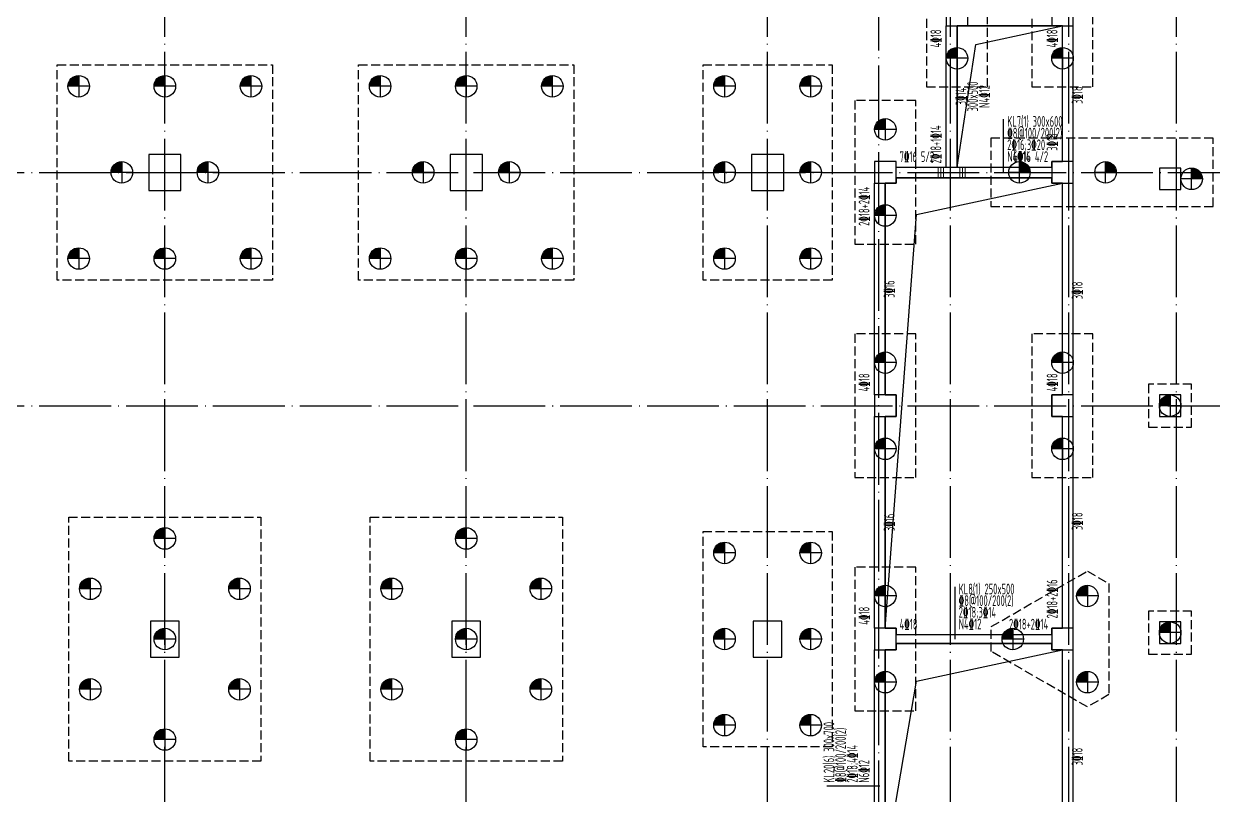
# Model space of a CAD drawing. Extents: x 2430613 to 2739493, y -1540945 to -971137.
# Drawn here: x 2547361 to 2580513, y -1438422 to -1416932 of the extents above; entities that cross this region are included whole.
import ezdxf
from ezdxf.enums import TextEntityAlignment as Align

# ---------------------------------------------------------------- set-up
doc = ezdxf.new("R2010")
doc.units = 0
doc.header["$LTSCALE"] = 1000
doc.header["$MEASUREMENT"] = 0
doc.linetypes.add('DASH', pattern=[0.35, 0.25, -0.1])
doc.linetypes.add('DOTE', pattern=[2.42, 2, -0.2, 0.02, -0.2])
for name, color, linetype, lineweight in [('0S-柱-线', 50, 'CONTINUOUS', 30), ('BEAM', 4, 'CONTINUOUS', 25), ('HOLE', 7, 'CONTINUOUS', 25)]:
    doc.layers.add(name, color=color, linetype=linetype, lineweight=lineweight)
for name, color, linetype in [('600直径桩', 4, 'CONTINUOUS'), ('DOTE', 1, 'DOTE'), ('KL-X0l-箍筋', 2, 'CONTINUOUS'), ('KL-X0l-腰筋', 2, 'CONTINUOUS'), ('KL-X0l-通筋', 2, 'CONTINUOUS'), ('KL-X0t-引线', 2, 'CONTINUOUS'), ('KL-X0t-截面', 2, 'CONTINUOUS'), ('KL-Y0l-箍筋', 4, 'CONTINUOUS'), ('KL-Y0l-腰筋', 4, 'CONTINUOUS'), ('KL-Y0l-通筋', 4, 'CONTINUOUS'), ('KL-Y0t-引线', 4, 'CONTINUOUS'), ('KL-Y0t-截面', 4, 'CONTINUOUS'), ('text30', 7, 'CONTINUOUS'), ('承台', 2, 'CONTINUOUS'), ('附加箍筋X', 1, 'CONTINUOUS')]:
    doc.layers.add(name, color=color, linetype=linetype)
doc.styles.add('TSSD_Rein', font='Tssdeng.shx', dxfattribs={"width": 0.6, "height": 300, "bigfont": 'hztxt.shx'})

msp = doc.modelspace()

# ---------------------------------------------------------------- hatches: boundary and pattern name
at = {"layer": '600直径桩'}
h = msp.add_hatch(color=251, dxfattribs=at)
h.dxf.hatch_style = 1
h.paths.add_polyline_path([(2573372.524, -1417592.333, 0.414213562), (2573072.524, -1417892.333), (2573372.524, -1417892.333)])
h = msp.add_hatch(color=251, dxfattribs=at)
h.dxf.hatch_style = 1
h.paths.add_polyline_path([(2576312.492, -1417592.333, 0.414213562), (2576012.492, -1417892.333), (2576312.492, -1417892.333)])
h = msp.add_hatch(color=251, dxfattribs=at)
h.dxf.hatch_style = 1
h.paths.add_polyline_path([(2548892.492, -1418372.333, 0.414213562), (2548592.492, -1418672.333), (2548892.492, -1418672.333)])
h = msp.add_hatch(color=251, dxfattribs=at)
h.dxf.hatch_style = 1
h.paths.add_polyline_path([(2551292.492, -1418372.333, 0.414213562), (2550992.492, -1418672.333), (2551292.492, -1418672.333)])
h = msp.add_hatch(color=251, dxfattribs=at)
h.dxf.hatch_style = 1
h.paths.add_polyline_path([(2553692.492, -1418372.333, 0.414213562), (2553392.492, -1418672.333), (2553692.492, -1418672.333)])
h = msp.add_hatch(color=251, dxfattribs=at)
h.dxf.hatch_style = 1
h.paths.add_polyline_path([(2557292.492, -1418372.333, 0.414213562), (2556992.492, -1418672.333), (2557292.492, -1418672.333)])
h = msp.add_hatch(color=251, dxfattribs=at)
h.dxf.hatch_style = 1
h.paths.add_polyline_path([(2559692.492, -1418372.333, 0.414213562), (2559392.492, -1418672.333), (2559692.492, -1418672.333)])
h = msp.add_hatch(color=251, dxfattribs=at)
h.dxf.hatch_style = 1
h.paths.add_polyline_path([(2562092.492, -1418372.333, 0.414213562), (2561792.492, -1418672.333), (2562092.492, -1418672.333)])
h = msp.add_hatch(color=251, dxfattribs=at)
h.dxf.hatch_style = 1
h.paths.add_polyline_path([(2566892.461, -1418372.325, 0.414213562), (2566592.461, -1418672.325), (2566892.461, -1418672.325)])
h = msp.add_hatch(color=251, dxfattribs=at)
h.dxf.hatch_style = 1
h.paths.add_polyline_path([(2569292.461, -1418372.325, 0.414213562), (2568992.461, -1418672.325), (2569292.461, -1418672.325)])
h = msp.add_hatch(color=251, dxfattribs=at)
h.dxf.hatch_style = 1
h.paths.add_polyline_path([(2571372.524, -1419572.342, 0.414213562), (2571072.524, -1419872.342), (2571372.524, -1419872.342)])
h = msp.add_hatch(color=251, dxfattribs=at)
h.dxf.hatch_style = 1
h.paths.add_polyline_path([(2550092.492, -1420772.333, 0.414213562), (2549792.492, -1421072.333), (2550092.492, -1421072.333)])
h = msp.add_hatch(color=251, dxfattribs=at)
h.dxf.hatch_style = 1
h.paths.add_polyline_path([(2552492.492, -1420772.333, 0.414213562), (2552192.492, -1421072.333), (2552492.492, -1421072.333)])
h = msp.add_hatch(color=251, dxfattribs=at)
h.dxf.hatch_style = 1
h.paths.add_polyline_path([(2558492.492, -1420772.333, 0.414213562), (2558192.492, -1421072.333), (2558492.492, -1421072.333)])
h = msp.add_hatch(color=251, dxfattribs=at)
h.dxf.hatch_style = 1
h.paths.add_polyline_path([(2560892.492, -1420772.333, 0.414213562), (2560592.492, -1421072.333), (2560892.492, -1421072.333)])
h = msp.add_hatch(color=251, dxfattribs=at)
h.dxf.hatch_style = 1
h.paths.add_polyline_path([(2566892.461, -1420772.325, 0.414213562), (2566592.461, -1421072.325), (2566892.461, -1421072.325)])
h = msp.add_hatch(color=251, dxfattribs=at)
h.dxf.hatch_style = 1
h.paths.add_polyline_path([(2569292.461, -1420772.325, 0.414213562), (2568992.461, -1421072.325), (2569292.461, -1421072.325)])
h = msp.add_hatch(color=251, dxfattribs=at)
h.dxf.hatch_style = 1
h.paths.add_polyline_path([(2575412.501, -1421072.302, 0.414213562), (2575112.501, -1420772.302), (2575112.501, -1421072.302)])
h = msp.add_hatch(color=251, dxfattribs=at)
h.dxf.hatch_style = 1
h.paths.add_polyline_path([(2577812.501, -1421072.302, 0.414213562), (2577512.501, -1420772.302), (2577512.501, -1421072.302)])
h = msp.add_hatch(color=251, dxfattribs=at)
h.dxf.hatch_style = 1
h.paths.add_polyline_path([(2580212.461, -1421252.391, 0.414213562), (2579912.461, -1420952.391), (2579912.461, -1421252.391)])
h = msp.add_hatch(color=251, dxfattribs=at)
h.dxf.hatch_style = 1
h.paths.add_polyline_path([(2571372.524, -1421972.342, 0.414213562), (2571072.524, -1422272.342), (2571372.524, -1422272.342)])
h = msp.add_hatch(color=251, dxfattribs=at)
h.dxf.hatch_style = 1
h.paths.add_polyline_path([(2548892.492, -1423172.333, 0.414213562), (2548592.492, -1423472.333), (2548892.492, -1423472.333)])
h = msp.add_hatch(color=251, dxfattribs=at)
h.dxf.hatch_style = 1
h.paths.add_polyline_path([(2551292.492, -1423172.333, 0.414213562), (2550992.492, -1423472.333), (2551292.492, -1423472.333)])
h = msp.add_hatch(color=251, dxfattribs=at)
h.dxf.hatch_style = 1
h.paths.add_polyline_path([(2553692.492, -1423172.333, 0.414213562), (2553392.492, -1423472.333), (2553692.492, -1423472.333)])
h = msp.add_hatch(color=251, dxfattribs=at)
h.dxf.hatch_style = 1
h.paths.add_polyline_path([(2557292.492, -1423172.333, 0.414213562), (2556992.492, -1423472.333), (2557292.492, -1423472.333)])
h = msp.add_hatch(color=251, dxfattribs=at)
h.dxf.hatch_style = 1
h.paths.add_polyline_path([(2559692.492, -1423172.333, 0.414213562), (2559392.492, -1423472.333), (2559692.492, -1423472.333)])
h = msp.add_hatch(color=251, dxfattribs=at)
h.dxf.hatch_style = 1
h.paths.add_polyline_path([(2562092.492, -1423172.333, 0.414213562), (2561792.492, -1423472.333), (2562092.492, -1423472.333)])
h = msp.add_hatch(color=251, dxfattribs=at)
h.dxf.hatch_style = 1
h.paths.add_polyline_path([(2566892.461, -1423172.325, 0.414213562), (2566592.461, -1423472.325), (2566892.461, -1423472.325)])
h = msp.add_hatch(color=251, dxfattribs=at)
h.dxf.hatch_style = 1
h.paths.add_polyline_path([(2569292.461, -1423172.325, 0.414213562), (2568992.461, -1423472.325), (2569292.461, -1423472.325)])
h = msp.add_hatch(color=251, dxfattribs=at)
h.dxf.hatch_style = 1
h.paths.add_polyline_path([(2571372.524, -1426072.342, 0.414213562), (2571072.524, -1426372.342), (2571372.524, -1426372.342)])
h = msp.add_hatch(color=251, dxfattribs=at)
h.dxf.hatch_style = 1
h.paths.add_polyline_path([(2576312.461, -1426072.325, 0.414213562), (2576012.461, -1426372.325), (2576312.461, -1426372.325)])
h = msp.add_hatch(color=251, dxfattribs=at)
h.dxf.hatch_style = 1
h.paths.add_polyline_path([(2579312.461, -1427272.317, 0.414213562), (2579012.461, -1427572.317), (2579312.461, -1427572.317)])
h = msp.add_hatch(color=251, dxfattribs=at)
h.dxf.hatch_style = 1
h.paths.add_polyline_path([(2571372.524, -1428472.342, 0.414213562), (2571072.524, -1428772.342), (2571372.524, -1428772.342)])
h = msp.add_hatch(color=251, dxfattribs=at)
h.dxf.hatch_style = 1
h.paths.add_polyline_path([(2576312.461, -1428472.325, 0.414213562), (2576012.461, -1428772.325), (2576312.461, -1428772.325)])
h = msp.add_hatch(color=251, dxfattribs=at)
h.dxf.hatch_style = 1
h.paths.add_polyline_path([(2551292.492, -1430972.333, 0.414213562), (2550992.492, -1431272.333), (2551292.492, -1431272.333)])
h = msp.add_hatch(color=251, dxfattribs=at)
h.dxf.hatch_style = 1
h.paths.add_polyline_path([(2559692.492, -1430972.333, 0.414213562), (2559392.492, -1431272.333), (2559692.492, -1431272.333)])
h = msp.add_hatch(color=251, dxfattribs=at)
h.dxf.hatch_style = 1
h.paths.add_polyline_path([(2566892.492, -1431372.333, 0.414213562), (2566592.492, -1431672.333), (2566892.492, -1431672.333)])
h = msp.add_hatch(color=251, dxfattribs=at)
h.dxf.hatch_style = 1
h.paths.add_polyline_path([(2569292.492, -1431372.333, 0.414213562), (2568992.492, -1431672.333), (2569292.492, -1431672.333)])
h = msp.add_hatch(color=251, dxfattribs=at)
h.dxf.hatch_style = 1
h.paths.add_polyline_path([(2549212.492, -1432372.333, 0.414213562), (2548912.492, -1432672.333), (2549212.492, -1432672.333)])
h = msp.add_hatch(color=251, dxfattribs=at)
h.dxf.hatch_style = 1
h.paths.add_polyline_path([(2553372.492, -1432372.333, 0.414213562), (2553072.492, -1432672.333), (2553372.492, -1432672.333)])
h = msp.add_hatch(color=251, dxfattribs=at)
h.dxf.hatch_style = 1
h.paths.add_polyline_path([(2557612.492, -1432372.333, 0.414213562), (2557312.492, -1432672.333), (2557612.492, -1432672.333)])
h = msp.add_hatch(color=251, dxfattribs=at)
h.dxf.hatch_style = 1
h.paths.add_polyline_path([(2561772.492, -1432372.333, 0.414213562), (2561472.492, -1432672.333), (2561772.492, -1432672.333)])
h = msp.add_hatch(color=251, dxfattribs=at)
h.dxf.hatch_style = 1
h.paths.add_polyline_path([(2571372.461, -1432572.325, 0.414213562), (2571072.461, -1432872.325), (2571372.461, -1432872.325)])
h = msp.add_hatch(color=251, dxfattribs=at)
h.dxf.hatch_style = 1
h.paths.add_polyline_path([(2577005.313, -1432572.333, 0.414213562), (2576705.313, -1432872.333), (2577005.313, -1432872.333)])
h = msp.add_hatch(color=251, dxfattribs=at)
h.dxf.hatch_style = 1
h.paths.add_polyline_path([(2551292.492, -1433772.333, 0.414213562), (2550992.492, -1434072.333), (2551292.492, -1434072.333)])
h = msp.add_hatch(color=251, dxfattribs=at)
h.dxf.hatch_style = 1
h.paths.add_polyline_path([(2559692.492, -1433772.333, 0.414213562), (2559392.492, -1434072.333), (2559692.492, -1434072.333)])
h = msp.add_hatch(color=251, dxfattribs=at)
h.dxf.hatch_style = 1
h.paths.add_polyline_path([(2566892.492, -1433772.333, 0.414213562), (2566592.492, -1434072.333), (2566892.492, -1434072.333)])
h = msp.add_hatch(color=251, dxfattribs=at)
h.dxf.hatch_style = 1
h.paths.add_polyline_path([(2569292.492, -1433772.333, 0.414213562), (2568992.492, -1434072.333), (2569292.492, -1434072.333)])
h = msp.add_hatch(color=251, dxfattribs=at)
h.dxf.hatch_style = 1
h.paths.add_polyline_path([(2574926.852, -1433772.333, 0.414213562), (2574626.852, -1434072.333), (2574926.852, -1434072.333)])
h = msp.add_hatch(color=251, dxfattribs=at)
h.dxf.hatch_style = 1
h.paths.add_polyline_path([(2579312.461, -1433592.317, 0.414213562), (2579012.461, -1433892.317), (2579312.461, -1433892.317)])
h = msp.add_hatch(color=251, dxfattribs=at)
h.dxf.hatch_style = 1
h.paths.add_polyline_path([(2549212.492, -1435172.333, 0.414213562), (2548912.492, -1435472.333), (2549212.492, -1435472.333)])
h = msp.add_hatch(color=251, dxfattribs=at)
h.dxf.hatch_style = 1
h.paths.add_polyline_path([(2553372.492, -1435172.333, 0.414213562), (2553072.492, -1435472.333), (2553372.492, -1435472.333)])
h = msp.add_hatch(color=251, dxfattribs=at)
h.dxf.hatch_style = 1
h.paths.add_polyline_path([(2557612.492, -1435172.333, 0.414213562), (2557312.492, -1435472.333), (2557612.492, -1435472.333)])
h = msp.add_hatch(color=251, dxfattribs=at)
h.dxf.hatch_style = 1
h.paths.add_polyline_path([(2561772.492, -1435172.333, 0.414213562), (2561472.492, -1435472.333), (2561772.492, -1435472.333)])
h = msp.add_hatch(color=251, dxfattribs=at)
h.dxf.hatch_style = 1
h.paths.add_polyline_path([(2571372.461, -1434972.325, 0.414213562), (2571072.461, -1435272.325), (2571372.461, -1435272.325)])
h = msp.add_hatch(color=251, dxfattribs=at)
h.dxf.hatch_style = 1
h.paths.add_polyline_path([(2577005.313, -1434972.333, 0.414213562), (2576705.313, -1435272.333), (2577005.313, -1435272.333)])
h = msp.add_hatch(color=251, dxfattribs=at)
h.dxf.hatch_style = 1
h.paths.add_polyline_path([(2566892.492, -1436172.333, 0.414213562), (2566592.492, -1436472.333), (2566892.492, -1436472.333)])
h = msp.add_hatch(color=251, dxfattribs=at)
h.dxf.hatch_style = 1
h.paths.add_polyline_path([(2569292.492, -1436172.333, 0.414213562), (2568992.492, -1436472.333), (2569292.492, -1436472.333)])
h = msp.add_hatch(color=251, dxfattribs=at)
h.dxf.hatch_style = 1
h.paths.add_polyline_path([(2551292.492, -1436572.333, 0.414213562), (2550992.492, -1436872.333), (2551292.492, -1436872.333)])
h = msp.add_hatch(color=251, dxfattribs=at)
h.dxf.hatch_style = 1
h.paths.add_polyline_path([(2559692.492, -1436572.333, 0.414213562), (2559392.492, -1436872.333), (2559692.492, -1436872.333)])

# ---------------------------------------------------------------- linework, layer by layer
at = {"layer": '0S-柱-线'}
for points in [[(2573672.492, -1416992.325), (2573672.492, -1416392.325), (2573072.492, -1416392.325), (2573072.492, -1416992.325)], [(2576612.492, -1416992.325), (2576612.492, -1416392.325), (2576012.492, -1416392.325), (2576012.492, -1416992.325)], [(2551742.492, -1421572.333), (2551742.492, -1420572.333), (2550842.492, -1420572.333), (2550842.492, -1421572.333)], [(2560142.492, -1421572.333), (2560142.492, -1420572.333), (2559242.492, -1420572.333), (2559242.492, -1421572.333)], [(2568542.492, -1421572.333), (2568542.492, -1420572.333), (2567642.492, -1420572.333), (2567642.492, -1421572.333)], [(2571672.492, -1421372.333), (2571672.492, -1420772.333), (2571072.492, -1420772.333), (2571072.492, -1421372.333)], [(2576612.492, -1421372.333), (2576612.492, -1420772.333), (2576012.492, -1420772.333), (2576012.492, -1421372.333)], [(2579612.492, -1421552.333), (2579612.492, -1420952.333), (2579012.492, -1420952.333), (2579012.492, -1421552.333)], [(2571672.492, -1427872.333), (2571672.492, -1427272.333), (2571072.492, -1427272.333), (2571072.492, -1427872.333)], [(2576612.492, -1427872.333), (2576612.492, -1427272.333), (2576012.492, -1427272.333), (2576012.492, -1427872.333)], [(2579612.492, -1427872.333), (2579612.492, -1427272.333), (2579012.492, -1427272.333), (2579012.492, -1427872.333)], [(2551692.492, -1434572.333), (2551692.492, -1433572.333), (2550892.492, -1433572.333), (2550892.492, -1434572.333)], [(2560092.492, -1434572.333), (2560092.492, -1433572.333), (2559292.492, -1433572.333), (2559292.492, -1434572.333)], [(2568492.492, -1434572.333), (2568492.492, -1433572.333), (2567692.492, -1433572.333), (2567692.492, -1434572.333)], [(2571672.492, -1434372.333), (2571672.492, -1433772.333), (2571072.492, -1433772.333), (2571072.492, -1434372.333)], [(2576612.492, -1434372.333), (2576612.492, -1433772.333), (2576012.492, -1433772.333), (2576012.492, -1434372.333)], [(2579612.492, -1434192.333), (2579612.492, -1433592.333), (2579012.492, -1433592.333), (2579012.492, -1434192.333)]]:
    msp.add_lwpolyline(points, close=True, dxfattribs=at)
at = {"layer": '600直径桩', "color": 251}
for p, q in [((2573372.524, -1417592.333), (2573372.524, -1418192.333)), ((2576312.492, -1417592.333), (2576312.492, -1418192.333)), ((2573672.524, -1417892.333), (2573072.524, -1417892.333)), ((2576612.492, -1417892.333), (2576012.492, -1417892.333)), ((2548892.492, -1418372.333), (2548892.492, -1418972.333)), ((2551292.492, -1418372.333), (2551292.492, -1418972.333)), ((2553692.492, -1418372.333), (2553692.492, -1418972.333)), ((2557292.492, -1418372.333), (2557292.492, -1418972.333)), ((2559692.492, -1418372.333), (2559692.492, -1418972.333)), ((2562092.492, -1418372.333), (2562092.492, -1418972.333)), ((2566892.461, -1418372.325), (2566892.461, -1418972.325)), ((2569292.461, -1418372.325), (2569292.461, -1418972.325)), ((2549192.492, -1418672.333), (2548592.492, -1418672.333)), ((2551592.492, -1418672.333), (2550992.492, -1418672.333)), ((2553992.492, -1418672.333), (2553392.492, -1418672.333)), ((2557592.492, -1418672.333), (2556992.492, -1418672.333)), ((2559992.492, -1418672.333), (2559392.492, -1418672.333)), ((2562392.492, -1418672.333), (2561792.492, -1418672.333)), ((2567192.461, -1418672.325), (2566592.461, -1418672.325)), ((2569592.461, -1418672.325), (2568992.461, -1418672.325)), ((2571372.524, -1419572.342), (2571372.524, -1420172.342)), ((2571672.524, -1419872.342), (2571072.524, -1419872.342)), ((2550092.492, -1420772.333), (2550092.492, -1421372.333)), ((2552492.492, -1420772.333), (2552492.492, -1421372.333)), ((2558492.492, -1420772.333), (2558492.492, -1421372.333)), ((2560892.492, -1420772.333), (2560892.492, -1421372.333)), ((2566892.461, -1420772.325), (2566892.461, -1421372.325)), ((2569292.461, -1420772.325), (2569292.461, -1421372.325)), ((2575112.501, -1421372.302), (2575112.501, -1420772.302)), ((2577512.501, -1421372.302), (2577512.501, -1420772.302)), ((2550392.492, -1421072.333), (2549792.492, -1421072.333)), ((2552792.492, -1421072.333), (2552192.492, -1421072.333)), ((2558792.492, -1421072.333), (2558192.492, -1421072.333)), ((2561192.492, -1421072.333), (2560592.492, -1421072.333)), ((2567192.461, -1421072.325), (2566592.461, -1421072.325)), ((2569592.461, -1421072.325), (2568992.461, -1421072.325)), ((2575412.501, -1421072.302), (2574812.501, -1421072.302)), ((2577812.501, -1421072.302), (2577212.501, -1421072.302)), ((2580212.461, -1421252.391), (2579612.461, -1421252.391)), ((2579912.461, -1421552.391), (2579912.461, -1420952.391)), ((2571372.524, -1421972.342), (2571372.524, -1422572.342)), ((2571672.524, -1422272.342), (2571072.524, -1422272.342)), ((2548892.492, -1423172.333), (2548892.492, -1423772.333)), ((2551292.492, -1423172.333), (2551292.492, -1423772.333)), ((2553692.492, -1423172.333), (2553692.492, -1423772.333)), ((2557292.492, -1423172.333), (2557292.492, -1423772.333)), ((2559692.492, -1423172.333), (2559692.492, -1423772.333)), ((2562092.492, -1423172.333), (2562092.492, -1423772.333)), ((2566892.461, -1423172.325), (2566892.461, -1423772.325)), ((2569292.461, -1423172.325), (2569292.461, -1423772.325)), ((2549192.492, -1423472.333), (2548592.492, -1423472.333)), ((2551592.492, -1423472.333), (2550992.492, -1423472.333)), ((2553992.492, -1423472.333), (2553392.492, -1423472.333)), ((2557592.492, -1423472.333), (2556992.492, -1423472.333)), ((2559992.492, -1423472.333), (2559392.492, -1423472.333)), ((2562392.492, -1423472.333), (2561792.492, -1423472.333)), ((2567192.461, -1423472.325), (2566592.461, -1423472.325)), ((2569592.461, -1423472.325), (2568992.461, -1423472.325)), ((2571372.524, -1426072.342), (2571372.524, -1426672.342)), ((2576312.461, -1426072.325), (2576312.461, -1426672.325)), ((2571672.524, -1426372.342), (2571072.524, -1426372.342)), ((2576612.461, -1426372.325), (2576012.461, -1426372.325)), ((2579312.461, -1427272.317), (2579312.461, -1427872.317)), ((2579612.461, -1427572.317), (2579012.461, -1427572.317)), ((2571372.524, -1428472.342), (2571372.524, -1429072.342)), ((2576312.461, -1428472.325), (2576312.461, -1429072.325)), ((2571672.524, -1428772.342), (2571072.524, -1428772.342)), ((2576612.461, -1428772.325), (2576012.461, -1428772.325)), ((2551292.492, -1430972.333), (2551292.492, -1431572.333)), ((2559692.492, -1430972.333), (2559692.492, -1431572.333)), ((2551592.492, -1431272.333), (2550992.492, -1431272.333)), ((2559992.492, -1431272.333), (2559392.492, -1431272.333)), ((2566892.492, -1431372.333), (2566892.492, -1431972.333)), ((2569292.492, -1431372.333), (2569292.492, -1431972.333)), ((2567192.492, -1431672.333), (2566592.492, -1431672.333)), ((2569592.492, -1431672.333), (2568992.492, -1431672.333)), ((2549212.492, -1432372.333), (2549212.492, -1432972.333)), ((2553372.492, -1432372.333), (2553372.492, -1432972.333)), ((2557612.492, -1432372.333), (2557612.492, -1432972.333)), ((2561772.492, -1432372.333), (2561772.492, -1432972.333)), ((2549512.492, -1432672.333), (2548912.492, -1432672.333)), ((2553672.492, -1432672.333), (2553072.492, -1432672.333)), ((2557912.492, -1432672.333), (2557312.492, -1432672.333)), ((2562072.492, -1432672.333), (2561472.492, -1432672.333)), ((2571372.461, -1432572.325), (2571372.461, -1433172.325)), ((2577005.313, -1432572.333), (2577005.313, -1433172.333)), ((2571672.461, -1432872.325), (2571072.461, -1432872.325)), ((2577305.313, -1432872.333), (2576705.313, -1432872.333)), ((2551292.492, -1433772.333), (2551292.492, -1434372.333)), ((2559692.492, -1433772.333), (2559692.492, -1434372.333)), ((2566892.492, -1433772.333), (2566892.492, -1434372.333)), ((2569292.492, -1433772.333), (2569292.492, -1434372.333)), ((2574926.852, -1433772.333), (2574926.852, -1434372.333)), ((2579312.461, -1433592.317), (2579312.461, -1434192.317)), ((2551592.492, -1434072.333), (2550992.492, -1434072.333)), ((2559992.492, -1434072.333), (2559392.492, -1434072.333)), ((2567192.492, -1434072.333), (2566592.492, -1434072.333)), ((2569592.492, -1434072.333), (2568992.492, -1434072.333)), ((2575226.852, -1434072.333), (2574626.852, -1434072.333)), ((2579612.461, -1433892.317), (2579012.461, -1433892.317)), ((2549212.492, -1435172.333), (2549212.492, -1435772.333)), ((2553372.492, -1435172.333), (2553372.492, -1435772.333)), ((2557612.492, -1435172.333), (2557612.492, -1435772.333)), ((2561772.492, -1435172.333), (2561772.492, -1435772.333)), ((2571372.461, -1434972.325), (2571372.461, -1435572.325)), ((2577005.313, -1434972.333), (2577005.313, -1435572.333)), ((2549512.492, -1435472.333), (2548912.492, -1435472.333)), ((2553672.492, -1435472.333), (2553072.492, -1435472.333)), ((2557912.492, -1435472.333), (2557312.492, -1435472.333)), ((2562072.492, -1435472.333), (2561472.492, -1435472.333)), ((2571672.461, -1435272.325), (2571072.461, -1435272.325)), ((2577305.313, -1435272.333), (2576705.313, -1435272.333)), ((2566892.492, -1436172.333), (2566892.492, -1436772.333)), ((2569292.492, -1436172.333), (2569292.492, -1436772.333)), ((2567192.492, -1436472.333), (2566592.492, -1436472.333)), ((2569592.492, -1436472.333), (2568992.492, -1436472.333)), ((2551292.492, -1436572.333), (2551292.492, -1437172.333)), ((2559692.492, -1436572.333), (2559692.492, -1437172.333)), ((2551592.492, -1436872.333), (2550992.492, -1436872.333)), ((2559992.492, -1436872.333), (2559392.492, -1436872.333))]:
    msp.add_line(p, q, dxfattribs=at)
for centre in [(2573372.524, -1417892.333), (2576312.492, -1417892.333), (2548892.492, -1418672.333), (2551292.492, -1418672.333), (2553692.492, -1418672.333), (2557292.492, -1418672.333), (2559692.492, -1418672.333), (2562092.492, -1418672.333), (2566892.461, -1418672.325), (2569292.461, -1418672.325), (2571372.524, -1419872.342), (2550092.492, -1421072.333), (2552492.492, -1421072.333), (2558492.492, -1421072.333), (2560892.492, -1421072.333), (2566892.461, -1421072.325), (2569292.461, -1421072.325), (2575112.501, -1421072.302), (2577512.501, -1421072.302), (2579912.461, -1421252.391), (2571372.524, -1422272.342), (2548892.492, -1423472.333), (2551292.492, -1423472.333), (2553692.492, -1423472.333), (2557292.492, -1423472.333), (2559692.492, -1423472.333), (2562092.492, -1423472.333), (2566892.461, -1423472.325), (2569292.461, -1423472.325), (2571372.524, -1426372.342), (2576312.461, -1426372.325), (2579312.461, -1427572.317), (2571372.524, -1428772.342), (2576312.461, -1428772.325), (2551292.492, -1431272.333), (2559692.492, -1431272.333), (2566892.492, -1431672.333), (2569292.492, -1431672.333), (2549212.492, -1432672.333), (2553372.492, -1432672.333), (2557612.492, -1432672.333), (2561772.492, -1432672.333), (2571372.461, -1432872.325), (2577005.313, -1432872.333), (2551292.492, -1434072.333), (2559692.492, -1434072.333), (2566892.492, -1434072.333), (2569292.492, -1434072.333), (2574926.852, -1434072.333), (2579312.461, -1433892.317), (2549212.492, -1435472.333), (2553372.492, -1435472.333), (2557612.492, -1435472.333), (2561772.492, -1435472.333), (2571372.461, -1435272.325), (2577005.313, -1435272.333), (2566892.492, -1436472.333), (2569292.492, -1436472.333), (2551292.492, -1436872.333), (2559692.492, -1436872.333)]:
    msp.add_circle(centre, 300, dxfattribs=at)
at = {"layer": 'BEAM'}
for p, q in [((2576613.461, -1421072.325), (2576613.461, -1416872.325)), ((2573072.461, -1420922.325), (2573072.461, -1416992.325)), ((2573372.461, -1420922.325), (2573372.461, -1416992.325)), ((2573672.461, -1416992.325), (2576012.461, -1416992.325)), ((2576313.461, -1420772.325), (2576313.461, -1416992.325)), ((2571672.461, -1420922.325), (2573192.461, -1420922.325)), ((2573192.461, -1420922.325), (2576012.461, -1420922.325)), ((2571672.461, -1421222.325), (2573192.461, -1421222.325)), ((2573192.461, -1421222.325), (2576012.461, -1421222.325)), ((2576613.461, -1427572.325), (2576613.461, -1421072.325)), ((2571072.461, -1427272.325), (2571072.461, -1421372.325)), ((2571372.461, -1427272.325), (2571372.461, -1421372.325)), ((2576313.461, -1427272.325), (2576313.461, -1421372.325)), ((2571072.461, -1433772.325), (2571072.461, -1427872.325)), ((2571372.461, -1433772.325), (2571372.461, -1427872.325)), ((2576313.461, -1433772.325), (2576313.461, -1427872.325)), ((2576613.461, -1434072.325), (2576613.461, -1427572.325)), ((2571672.461, -1433947.325), (2576012.461, -1433947.325)), ((2576613.461, -1440672.325), (2576613.461, -1434072.325)), ((2571072.461, -1440372.325), (2571072.461, -1434372.325)), ((2571372.461, -1440372.325), (2571372.461, -1434372.325)), ((2571672.461, -1434197.325), (2576012.461, -1434197.325)), ((2576313.461, -1440272.325), (2576313.461, -1434372.325))]:
    msp.add_line(p, q, dxfattribs=at)
at = {"layer": 'DOTE'}
for p, q in [((2551292.492, -1523772.333), (2551292.492, -1406572.333)), ((2559692.492, -1523772.333), (2559692.492, -1406572.333)), ((2568092.492, -1523772.333), (2568092.492, -1406572.333)), ((2571192.492, -1466072.333), (2571192.492, -1406572.333)), ((2573192.492, -1523772.333), (2573192.492, -1406572.333)), ((2576492.492, -1523772.333), (2576492.492, -1406572.333)), ((2579492.492, -1523772.333), (2579492.492, -1406572.333)), ((2472772.492, -1421072.333), (2580992.492, -1421072.333)), ((2472772.492, -1427572.333), (2580992.492, -1427572.333))]:
    msp.add_line(p, q, dxfattribs=at)
at = {"layer": 'HOLE'}
for points in [[(2576313.461, -1416992.325), (2573372.461, -1416992.325), (2573372.461, -1420922.325), (2573892.36, -1417512.223)], [(2573372.461, -1420922.325), (2576012.461, -1420922.325), (2576012.461, -1420772.325), (2576313.461, -1420772.325), (2576313.461, -1416992.325), (2573372.461, -1416992.325)], [(2576313.461, -1421372.325), (2576012.461, -1421372.325), (2576012.461, -1421222.325), (2571672.461, -1421222.325), (2571672.461, -1421372.325), (2571372.461, -1421372.325), (2571372.461, -1427272.325), (2571672.461, -1427272.325), (2571672.461, -1427872.325), (2571372.461, -1427872.325), (2571372.461, -1433772.325), (2572245.914, -1422245.778)], [(2571372.461, -1427272.325), (2571672.461, -1427272.325), (2571672.461, -1427872.325), (2571372.461, -1427872.325), (2571372.461, -1433772.325), (2571672.461, -1433772.325), (2571672.461, -1433947.325), (2576012.461, -1433947.325), (2576012.461, -1433772.325), (2576313.461, -1433772.325), (2576313.461, -1427872.325), (2576012.461, -1427872.325), (2576012.461, -1427272.325), (2576313.461, -1427272.325), (2576313.461, -1421372.325), (2576012.461, -1421372.325), (2576012.461, -1421222.325), (2571672.461, -1421222.325), (2571672.461, -1421372.325), (2571372.461, -1421372.325)], [(2576313.461, -1434372.325), (2576012.461, -1434372.325), (2576012.461, -1434197.325), (2571672.461, -1434197.325), (2571672.461, -1434372.325), (2571372.461, -1434372.325), (2571372.461, -1440372.325), (2572245.914, -1435245.778)], [(2571372.461, -1440372.325), (2571672.461, -1440372.325), (2571672.461, -1440547.325), (2575812.461, -1440547.325), (2575812.461, -1440272.325), (2576313.461, -1440272.325), (2576313.461, -1434372.325), (2576012.461, -1434372.325), (2576012.461, -1434197.325), (2571672.461, -1434197.325), (2571672.461, -1434372.325), (2571372.461, -1434372.325)]]:
    msp.add_lwpolyline(points, close=True, dxfattribs=at)
at = {"layer": 'KL-X0t-引线'}
for p, q in [((2574672.46, -1421072.327), (2574672.46, -1419592.327)), ((2573319.125, -1434072.327), (2573319.125, -1432617.327))]:
    msp.add_line(p, q, dxfattribs=at)
at = {"layer": 'KL-Y0t-引线'}
msp.add_line((2571222.46, -1438172.327), (2569742.46, -1438172.327), dxfattribs=at)
at = {"layer": '承台', "color": 251, "linetype": 'DASH'}
for points in [[(2574222.524, -1418692.333), (2574222.524, -1414692.333), (2572522.524, -1414692.333), (2572522.524, -1418692.333)], [(2577162.492, -1418692.333), (2577162.492, -1414692.333), (2575462.492, -1414692.333), (2575462.492, -1418692.333)], [(2554292.492, -1424072.333), (2548292.492, -1424072.333), (2548292.492, -1418072.333), (2554292.492, -1418072.333)], [(2562692.492, -1424072.333), (2556692.492, -1424072.333), (2556692.492, -1418072.333), (2562692.492, -1418072.333)], [(2569892.461, -1424072.325), (2566292.461, -1424072.325), (2566292.461, -1418072.325), (2569892.461, -1418072.325)], [(2572222.524, -1423072.342), (2572222.524, -1419072.342), (2570522.524, -1419072.342), (2570522.524, -1423072.342)], [(2574312.501, -1422022.302), (2580512.461, -1422022.302), (2580512.461, -1420122.302), (2574312.501, -1420122.302)], [(2572222.524, -1429572.342), (2572222.524, -1425572.342), (2570522.524, -1425572.342), (2570522.524, -1429572.342)], [(2577162.461, -1429572.325), (2577162.461, -1425572.325), (2575462.461, -1425572.325), (2575462.461, -1429572.325)], [(2579912.461, -1428172.317), (2579912.461, -1426972.317), (2578712.461, -1426972.317), (2578712.461, -1428172.317)], [(2548612.492, -1430672.333), (2553972.492, -1430672.333), (2553972.492, -1437472.333), (2548612.492, -1437472.333)], [(2557012.492, -1430672.333), (2562372.492, -1430672.333), (2562372.492, -1437472.333), (2557012.492, -1437472.333)], [(2569892.492, -1437072.333), (2566292.492, -1437072.333), (2566292.492, -1431072.333), (2569892.492, -1431072.333)], [(2572222.461, -1436072.325), (2572222.461, -1432072.325), (2570522.461, -1432072.325), (2570522.461, -1436072.325)], [(2577005.313, -1432179.513), (2577605.313, -1432525.923), (2577605.313, -1435618.743), (2577005.313, -1435965.154), (2574326.852, -1434418.743), (2574326.852, -1433725.923)], [(2579912.461, -1434492.317), (2579912.461, -1433292.317), (2578712.461, -1433292.317), (2578712.461, -1434492.317)]]:
    msp.add_lwpolyline(points, close=True, dxfattribs=at)
at = {"layer": '附加箍筋X'}
for points in [[(2572847.46, -1420922.327, 30, 30, 0), (2572847.46, -1421222.327, 30, 30, 0)], [(2572922.46, -1420922.327, 30, 30, 0), (2572922.46, -1421222.327, 30, 30, 0)], [(2572997.46, -1420922.327, 30, 30, 0), (2572997.46, -1421222.327, 30, 30, 0)], [(2573447.46, -1420922.327, 30, 30, 0), (2573447.46, -1421222.327, 30, 30, 0)], [(2573522.46, -1420922.327, 30, 30, 0), (2573522.46, -1421222.327, 30, 30, 0)], [(2573597.46, -1420922.327, 30, 30, 0), (2573597.46, -1421222.327, 30, 30, 0)]]:
    msp.add_lwpolyline(points, format="xyseb", dxfattribs=at)

# ---------------------------------------------------------------- texts
at = {"layer": 'KL-X0l-箍筋', "style": 'TSSD_Rein', "width": 0.6}
for p in [(2574772.46, -1420217.327), (2573419.125, -1433242.327)]:
    msp.add_text('%%1328@100/200(2)', height=300, dxfattribs=at).set_placement(p, align=Align.BOTTOM_LEFT)
at = {"layer": 'KL-X0l-腰筋', "style": 'TSSD_Rein', "width": 0.6}
for s, p in [('N4%%13214', (2574772.46, -1420867.327)), ('N4%%13212', (2573419.125, -1433892.327))]:
    msp.add_text(s, height=300, dxfattribs=at).set_placement(p, align=Align.BOTTOM_LEFT)
at = {"layer": 'KL-X0l-通筋', "style": 'TSSD_Rein', "width": 0.6}
for s, p in [('2%%13216;3%%13220', (2574772.46, -1420542.327)), ('2%%13218;3%%13214', (2573419.125, -1433567.327))]:
    msp.add_text(s, height=300, dxfattribs=at).set_placement(p, align=Align.BOTTOM_LEFT)
at = {"layer": 'KL-X0t-截面', "style": 'TSSD_Rein', "width": 0.6}
for s, p in [('KL7(1) 300x600', (2574772.46, -1419892.327)), ('KL8(1) 250x500', (2573419.125, -1432917.327))]:
    msp.add_text(s, height=300, dxfattribs=at).set_placement(p, align=Align.BOTTOM_LEFT)
at = {"layer": 'KL-Y0l-箍筋', "style": 'TSSD_Rein', "width": 0.6}
msp.add_text('%%1328@100/200(2)', height=300, rotation=89.9999985, dxfattribs=at).set_placement((2570367.46, -1438072.327), align=Align.BOTTOM_LEFT)
at = {"layer": 'KL-Y0l-腰筋', "style": 'TSSD_Rein', "width": 0.6}
msp.add_text('N6%%13212', height=300, rotation=89.9999985, dxfattribs=at).set_placement((2571017.46, -1438072.327), align=Align.BOTTOM_LEFT)
at = {"layer": 'KL-Y0l-通筋', "style": 'TSSD_Rein', "width": 0.6}
msp.add_text('2%%13218;4%%13214', height=300, rotation=89.9999985, dxfattribs=at).set_placement((2570692.46, -1438072.327), align=Align.BOTTOM_LEFT)
at = {"layer": 'KL-Y0t-截面', "style": 'TSSD_Rein', "width": 0.6}
msp.add_text('KL20(6) 300x700', height=300, rotation=89.9999985, dxfattribs=at).set_placement((2570042.46, -1438072.327), align=Align.BOTTOM_LEFT)
at = {"layer": 'text30', "style": 'TSSD_Rein', "width": 0.6}
for s, p in [('4%%13218', (2573022.46, -1417092.327)), ('4%%13218', (2576263.46, -1417092.327)), ('2%%13218+2%%13214', (2571022.46, -1421472.327))]:
    msp.add_text(s, height=300, rotation=89.9999985, dxfattribs=at).set_placement(p, align=Align.BOTTOM_RIGHT)
for s, p in [('300x500', (2574047.46, -1418957.327)), ('3%%13214', (2573722.46, -1418957.327)), ('N4%%13212', (2574372.46, -1418957.327)), ('3%%13218', (2576963.46, -1418919.827)), ('3%%13216', (2571722.46, -1424322.327)), ('3%%13218', (2576963.46, -1424359.827)), ('3%%13216', (2571722.46, -1430822.327)), ('3%%13218', (2576963.46, -1430791.077)), ('3%%13218', (2576963.46, -1437347.327))]:
    msp.add_text(s, height=300, rotation=89.9999985, dxfattribs=at).set_placement(p, align=Align.BOTTOM_CENTER)
for s, p in [('2%%13218+1%%13214', (2573022.46, -1420822.327)), ('3%%13218', (2576263.46, -1420472.327)), ('4%%13218', (2571022.46, -1427172.327)), ('4%%13218', (2576263.46, -1427172.327)), ('2%%13218+2%%13216', (2576263.46, -1433497.327)), ('4%%13218', (2571022.46, -1433672.327))]:
    msp.add_text(s, height=300, rotation=89.9999985, dxfattribs=at).set_placement(p, align=Align.BOTTOM_LEFT)
for s, p in [('7%%13216 5/2', (2571772.46, -1420872.327)), ('4%%13218', (2571772.46, -1433897.327))]:
    msp.add_text(s, height=300, dxfattribs=at).set_placement(p, align=Align.BOTTOM_LEFT)
for s, p in [('6%%13216 4/2', (2575912.46, -1420872.327)), ('2%%13218+2%%13214', (2575912.46, -1433897.327))]:
    msp.add_text(s, height=300, dxfattribs=at).set_placement(p, align=Align.BOTTOM_RIGHT)

doc.saveas('drawing.dxf')
